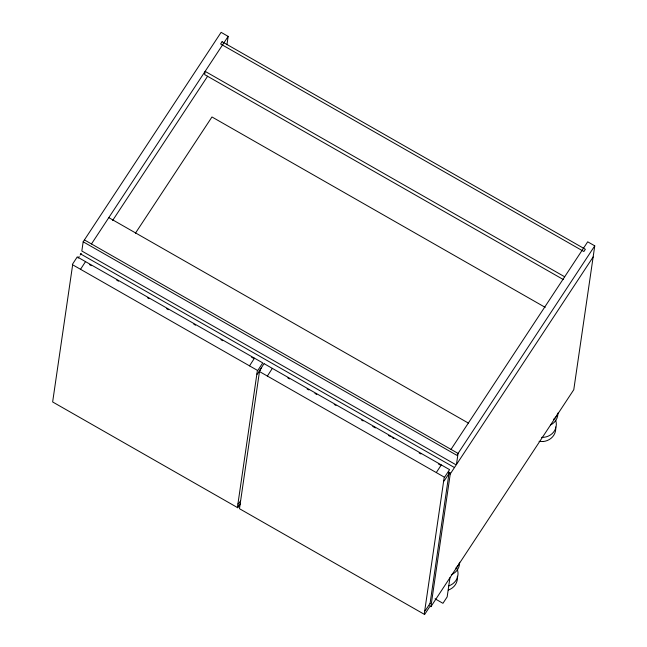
<?xml version="1.0" encoding="UTF-8"?>
<svg xmlns="http://www.w3.org/2000/svg" width="647" height="647" viewBox="0 0 647 647"><rect width="100%" height="100%" fill="white"/><g stroke="black" fill="none" stroke-linecap="round" stroke-linejoin="round"><path stroke-width="0.97" d="M424.756 610.622L425.184 610.817L430.085 603.352M430.085 603.392L448.986 473.426M226.943 44.724L228.165 36.386L221.104 32.35L83.172 241.8L81.829 251.012L455.488 464.506M80.543 269.306L85.509 261.631M249.516 365.854L254.481 358.179M237.4 507.523L257.409 370.359L72.65 264.801L52.642 401.957L237.4 507.523L238.638 505.639M259.479 371.548L239.471 508.704L424.222 614.27L444.23 477.114L259.479 371.548L260.555 369.922M267.373 376.053L272.338 368.378M429.317 605.794L430.886 606.692L450.393 472.989L448.638 471.986M456.442 464.546L458.068 453.418L84.409 239.924M449.956 577.739L447.158 596.922L442.944 603.311L435.051 598.798M451.008 449.39L587.702 241.816L594.763 245.844L573.776 389.72L430.886 606.692M436.369 472.439L441.311 464.926M449.018 473.547L444.166 480.915L443.705 480.753M264.122 363.687L449.576 469.641L444.61 477.146M78.141 258.113L79.177 256.535M80.188 254.991L81.239 253.398M91.47 243.951L228.165 36.386M112.627 220.481L207.647 76.2M135.425 233.211L211.973 116.97L545.203 307.365M261.655 367.617L257.336 374.168L256.875 374.006M240.555 500.762L238.395 504.037L237.926 503.876M240.53 503.778L237.708 507.863M594.763 245.844L456.831 455.302L83.172 241.8M593.137 256.972L450.255 473.944L448.5 472.941M257.838 370.383L262.755 362.894L77.252 256.899L72.343 264.453M264.016 363.654L259.172 371.208M542.882 441.521L539.064 441.375M564.677 276.787L205.131 71.356L204.654 74.615L563.319 279.544M108.801 217.635L468.347 423.065M80.454 253.85L454.105 467.344M89.626 264.663L91.373 265.666M116.767 280.167L118.514 281.17M147.411 297.677L149.158 298.679M166.667 308.684L168.422 309.687M193.809 324.196L195.564 325.19M220.95 339.699L222.705 340.702M251.594 357.209L253.349 358.212M287.834 377.913L289.589 378.916M307.099 388.92L308.845 389.923M314.976 393.425L316.731 394.419M334.24 404.432L335.987 405.426M361.382 419.935L363.129 420.938M372.761 426.438L375.389 427.942M388.523 435.447L390.27 436.442M392.025 437.445L393.772 438.448M419.159 452.949L420.914 453.951M438.423 463.956L440.178 464.958M424.537 614.61L429.487 607.088M555.644 420.21A14.614 13.393 8.3 0 1 541.579 437.396M557.916 413.732A14.614 13.393 8.3 0 1 550.476 425.03M555.652 426.98A14.566 13.352 8.3 0 1 542.882 441.561M557.973 412.988A14.614 13.393 8.3 0 1 553.42 419.402M457.008 568.664A14.614 13.393 8.3 0 1 448.872 585.85M459.605 563.019A14.614 13.393 8.3 0 1 451.315 574.706M457.34 576.267A14.566 13.352 8.3 0 1 448.274 590.072M459.661 562.267A14.614 13.393 8.3 0 1 455.812 568.115M222.083 41.707L220.603 43.964L583.877 251.529L585.365 249.273L222.083 41.707"/></g></svg>
